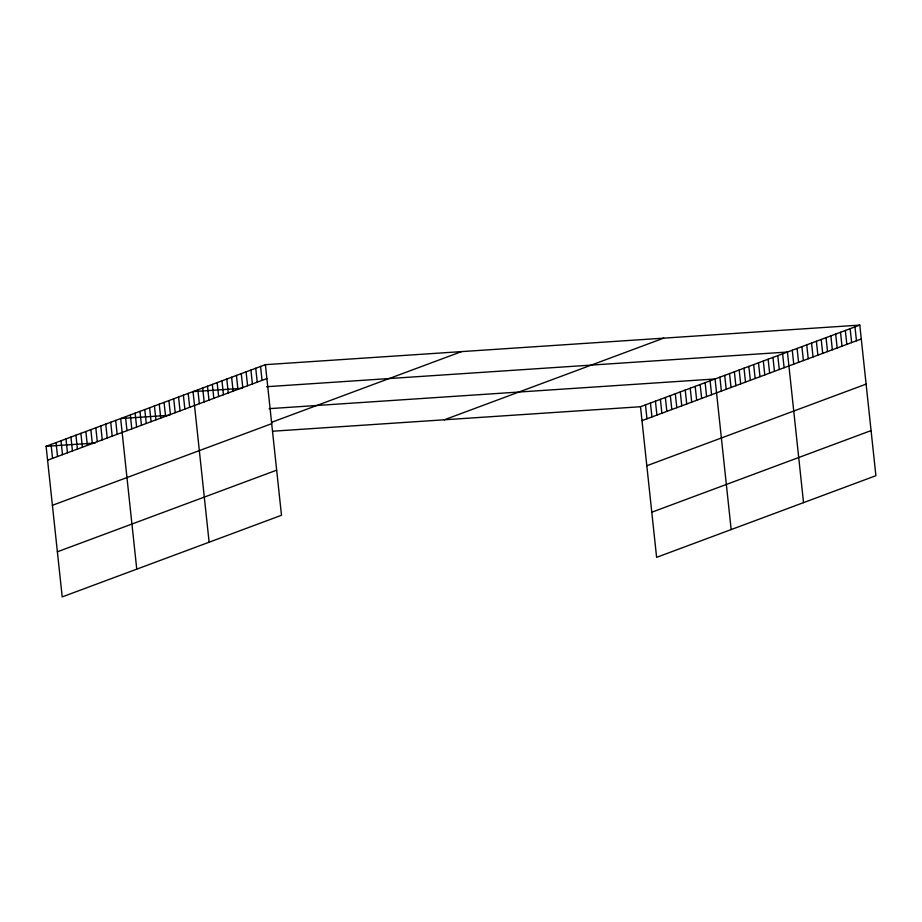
<?xml version="1.0" encoding="UTF-8"?>
<svg xmlns="http://www.w3.org/2000/svg" width="922" height="922" viewBox="0 0 922 922"><rect width="100%" height="100%" fill="white"/><g stroke="black" fill="none" stroke-linecap="round" stroke-linejoin="round"><path stroke-width="1.38" d="M265.398 364.663L281.487 515.271L62.2 596.903L46.1 446.306L265.398 364.663L859.8 325.097L875.9 475.694L656.602 557.337L640.513 406.729L859.8 325.097M47.587 460.205L266.884 378.573M272.082 422.138L461.553 351.605M52.404 505.314L271.702 423.682M57.371 551.794L276.669 470.162M444.358 419.787L663.644 338.155M642 420.628L861.286 338.996M646.818 465.748L866.115 384.105M651.785 512.217L871.083 430.586M242.071 388.335L193.032 391.608L209.121 542.217M266.585 386.71L787.434 352.031L803.535 502.64M169.694 415.28L120.655 418.542L136.756 569.151M269.143 408.665L715.069 378.977L731.169 529.574M46.1 446.306L95.139 443.033M273.131 431.185L640.513 406.729M854.982 326.895L856.469 340.794M850.153 328.681L851.64 342.592M845.336 330.479L846.822 344.379M840.507 332.277L841.993 346.176M835.678 334.075L837.164 347.974M830.86 335.873L832.347 349.772M826.031 337.671L827.518 351.57M821.214 339.457L822.701 353.368M816.385 341.255L817.872 355.154M811.556 343.053L813.043 356.952M806.738 344.851L808.225 358.75M801.909 346.649L803.396 360.548M797.092 348.447L798.567 362.346M792.263 350.233L793.75 364.144M782.617 353.829L784.103 367.728M777.788 355.627L779.274 369.526M772.959 357.425L774.445 371.324M768.141 359.223L769.628 373.122M763.312 361.009L764.799 374.92M758.495 362.807L759.982 376.706M753.666 364.605L755.153 378.504M748.837 366.403L750.324 380.302M744.019 368.201L745.506 382.1M739.19 369.987L740.677 383.898M734.373 371.785L735.86 385.696M729.544 373.583L731.031 387.482M724.715 375.381L726.202 389.28M719.898 377.179L721.384 391.078M710.101 380.821L711.588 394.731M705.134 382.676L706.609 396.575M700.155 384.52L701.642 398.431M695.188 386.376L696.675 400.275M690.221 388.22L691.707 402.13M685.242 390.075L686.729 403.974M680.275 391.931L681.761 405.83M675.307 393.775L676.794 407.674M670.34 395.63L671.815 409.529M665.361 397.474L666.848 411.385M660.394 399.33L661.881 413.229M655.427 401.174L656.913 415.084M650.448 403.029L651.935 416.928M645.481 404.873L646.967 418.784M260.569 366.46L262.055 380.36M255.74 368.258L257.226 382.157M250.922 370.056L252.409 383.955M246.093 371.854L247.58 385.753M241.276 373.641L242.763 387.551M236.447 375.438L237.934 389.349M231.618 377.236L233.105 391.135M226.8 379.034L228.287 392.933M221.972 380.832L223.458 394.731M217.154 382.63L218.641 396.529M212.325 384.416L213.812 398.327M207.496 386.214L208.983 400.125M202.679 388.012L204.165 401.911M197.85 389.81L199.336 403.709M188.203 393.406L189.69 407.305M183.374 395.192L184.861 409.103M178.557 396.99L180.044 410.901M173.728 398.788L175.215 412.687M168.91 400.586L170.386 414.485M164.081 402.384L165.568 416.283M159.252 404.182L160.739 418.081M154.435 405.968L155.922 419.879M149.606 407.766L151.093 421.677M144.777 409.564L146.264 423.463M139.96 411.362L141.446 425.261M135.131 413.16L136.617 427.059M130.313 414.958L131.8 428.857M125.484 416.744L126.971 430.655M115.688 420.397L117.175 434.297M110.721 422.241L112.207 436.152M105.753 424.097L107.229 437.996M100.775 425.941L102.261 439.852M95.807 427.796L97.294 441.696M90.84 429.652L92.327 443.551M85.861 431.496L87.348 445.395M80.894 433.352L82.381 447.251M75.927 435.196L77.413 449.106M70.948 437.051L72.435 450.95M65.981 438.895L67.467 452.806M61.013 440.751L62.5 454.65M56.046 442.595L57.533 456.505M51.067 444.45L52.554 458.349"/></g></svg>
